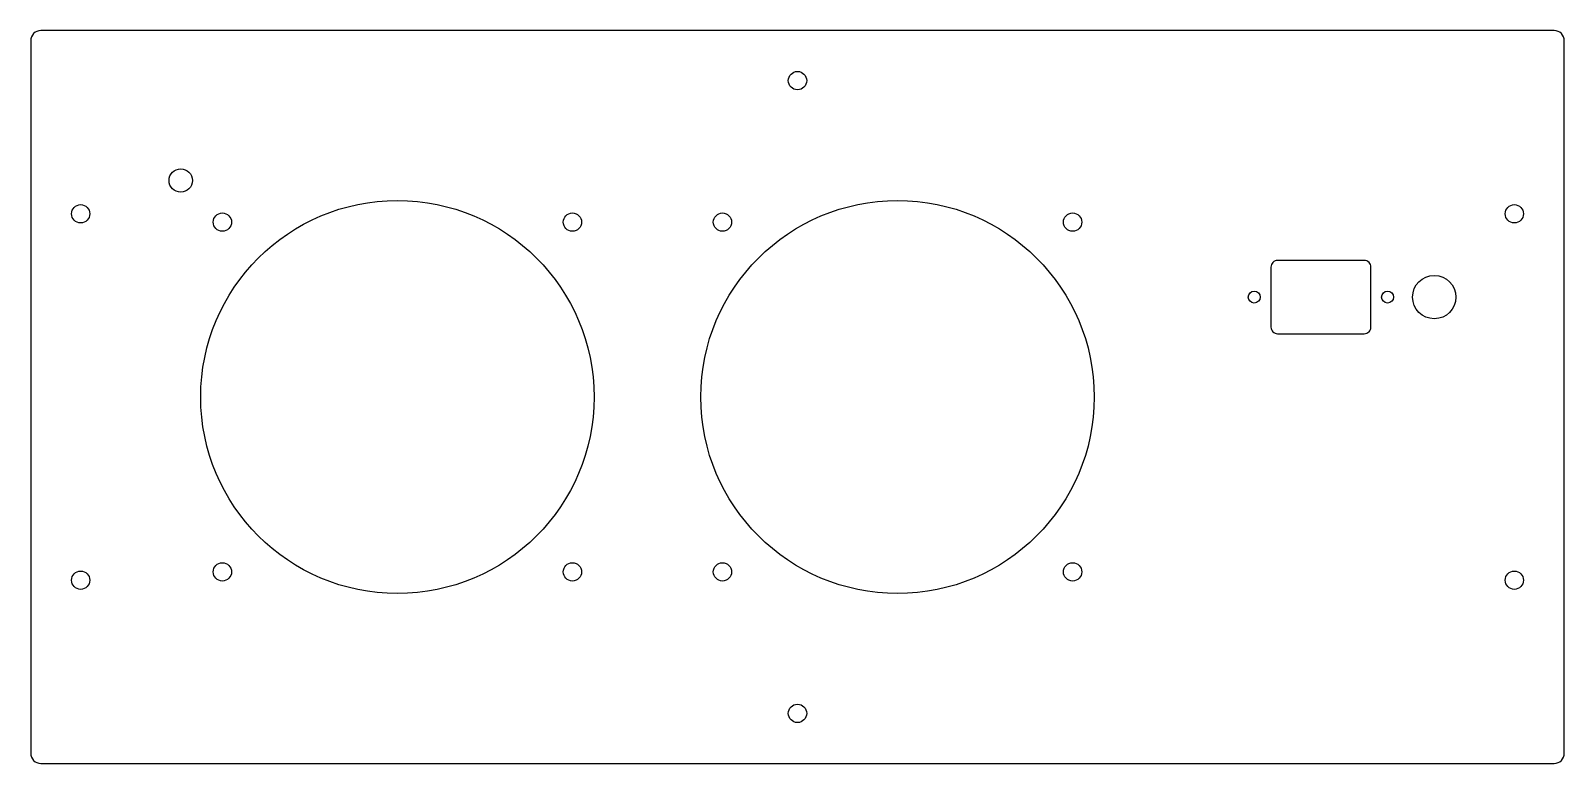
# Model space of a CAD drawing. Header units: millimetres. Extents: x -230 to 230, y -110 to 110.
import ezdxf

# ---------------------------------------------------------------- set-up
doc = ezdxf.new("R2010")
doc.units = ezdxf.units.MM
doc.layers.add('CUTOUTS', color=1, linetype='CONTINUOUS')
doc.layers.add('PERIMETER', color=5, linetype='CONTINUOUS')

msp = doc.modelspace()

# ---------------------------------------------------------------- linework, layer by layer
at = {"layer": 'CUTOUTS'}
msp.add_lwpolyline([(172, 39, 0.414214), (170, 41), (144, 41, 0.414214), (142, 39), (142, 21, 0.414214), (144, 19), (170, 19, 0.414214), (172, 21)], format="xyb", close=True, dxfattribs=at)
for centre, radius in [((0, 95), 2.75), ((-185, 65), 3.5), ((-215, 55), 2.75), ((-120, 0), 59), ((-172.5, 52.5), 2.75), ((-67.5, 52.5), 2.75), ((30, 0), 59), ((-22.5, 52.5), 2.75), ((82.5, 52.5), 2.75), ((215, 55), 2.75), ((191, 30), 6.5), ((137, 30), 1.8), ((177, 30), 1.8), ((-172.5, -52.5), 2.75), ((-67.5, -52.5), 2.75), ((-22.5, -52.5), 2.75), ((82.5, -52.5), 2.75), ((-215, -55), 2.75), ((215, -55), 2.75), ((0, -95), 2.75)]:
    msp.add_circle(centre, radius, dxfattribs=at)
at = {"layer": 'PERIMETER'}
msp.add_lwpolyline([(227, -110, 0.414214), (230, -107), (230, 107, 0.414214), (227, 110), (-227, 110, 0.414214), (-230, 107), (-230, -107, 0.414214), (-227, -110)], format="xyb", close=True, dxfattribs=at)

doc.saveas('drawing.dxf')
